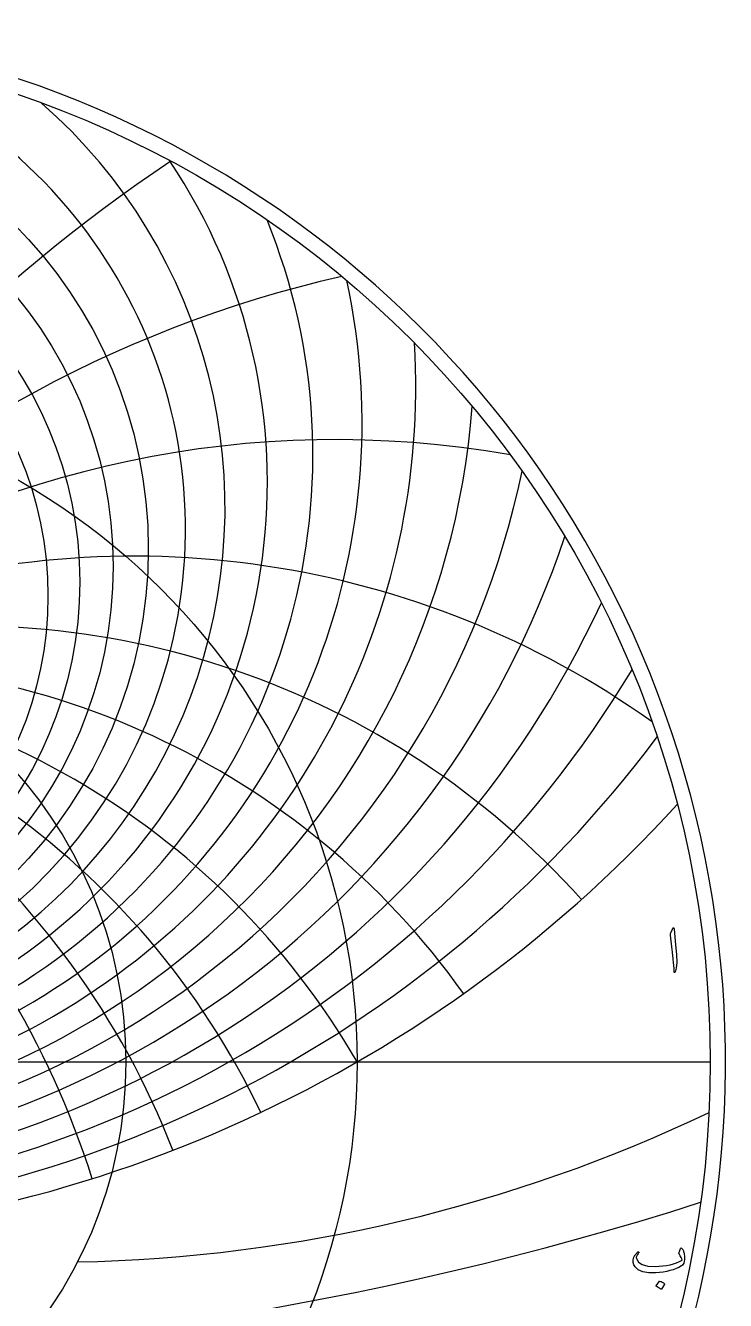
# Model space of a CAD drawing. Header units: millimetres. Extents: x -84 to 84, y -84 to 86.
# Drawn here: x 27.2 to 83.6, y -19.2 to 83.5 of the extents above; entities that cross this region are included whole.
import ezdxf

# ---------------------------------------------------------------- set-up
doc = ezdxf.new("R2010")
doc.units = ezdxf.units.MM
for name, color, linetype in [('CUT_OUTER', 1, 'Continuous'), ('ENGRAVE', 7, 'Continuous'), ('ENGRAVE_FINE', 8, 'Continuous'), ('TEXT', 5, 'Continuous')]:
    doc.layers.add(name, color=color, linetype=linetype)

msp = doc.modelspace()

# ---------------------------------------------------------------- linework, layer by layer
at = {"layer": 'CUT_OUTER'}
msp.add_arc((-0.0002, -0.0002), 83.5724, 151.523247, 87.803747, dxfattribs=at)
at = {"layer": 'ENGRAVE'}
msp.add_lwpolyline([(-82.35, 0), (82.35, 0)], dxfattribs=at)
for centre, radius in [((0, 0), 82.35), ((0, 38.6739), 31.5771), ((0, 0), 53.9054), ((0, 0), 35.2859)]:
    msp.add_circle(centre, radius, dxfattribs=at)
for centre, radius, start, end in [((0, 46.6835), 46.6835, 146.229962, 33.770038), ((0, 61.5212), 68.618, 191.697587, 348.302413), ((0, -31.1223), 62.2446, 30, 150), ((0, -31.1223), 62.2446, 30, 150), ((0, 93.367), 107.8109, 222.338487, 317.661513), ((28.9021, 107.8642), 123.9992, 271.151349, 295.481604)]:
    msp.add_arc(centre, radius, start, end, dxfattribs=at)
at = {"layer": 'ENGRAVE_FINE'}
for centre, radius in [((0, 41.3377), 37.0952), ((0, 39.9301), 34.2644), ((0, 37.5527), 29.0149)]:
    msp.add_circle(centre, radius, dxfattribs=at)
for centre, radius, start, end in [((0, 42.9161), 40.091, 104.436571, 75.563429), ((0, 44.6886), 43.2771, 131.172626, 48.827374), ((107.8109, -31.1223), 124.4893, 123.597602, 171.786789), ((107.8109, -31.1223), 124.4893, 123.597602, 171.786789), ((0, 48.935), 50.3465, 157.921197, 22.078803), ((0, 51.4852), 54.3102, 167.806282, 12.193718), ((74.1803, -31.1223), 96.8355, 102.828506, 168.859628), ((74.1803, -31.1223), 96.8355, 102.828506, 168.859628), ((0, 54.3863), 58.6288, 176.527025, 3.472975), ((0, 57.704), 63.3696, 184.422486, 355.577514), ((52.2295, -31.1223), 81.2546, 80.064286, 165.755974), ((52.2295, -31.1223), 81.2546, 80.064286, 165.755974), ((0, 65.9453), 74.4831, 198.487195, 341.512805), ((-35.937, -31.1223), 71.8739, 17.587954, 125.482575), ((-35.937, -31.1223), 71.8739, 17.587954, 125.482575), ((35.937, -31.1223), 71.8739, 54.517425, 162.412046), ((35.937, -31.1223), 71.8739, 54.517425, 162.412046), ((0, 71.1167), 81.1075, 204.885451, 335.114549), ((-22.6552, -31.1223), 66.2394, 21.252599, 138.119191), ((-22.6552, -31.1223), 66.2394, 21.252599, 138.119191), ((22.6552, -31.1223), 66.2394, 41.880809, 158.747401), ((22.6552, -31.1223), 66.2394, 41.880809, 158.747401), ((-10.9754, -31.1223), 63.2049, 25.342886, 144.580376), ((-10.9754, -31.1223), 63.2049, 25.342886, 144.580376), ((10.9754, -31.1223), 63.2049, 35.419624, 154.657114), ((10.9754, -31.1223), 63.2049, 35.419624, 154.657114), ((0, 77.223), 88.6809, 210.960954, 329.039046), ((0, 84.5201), 97.4616, 216.765345, 323.234655), ((0, 244.4379), 268.4381, 252.309853, 287.690147)]:
    msp.add_arc(centre, radius, start, end, dxfattribs=at)
at = {"layer": 'TEXT'}
for points in [[(79.2952, 10.6934), (79.3448, 10.7895), (79.3848, 10.8233), (79.415, 10.7947), (79.4354, 10.7038), (79.5549, 9.4311), (79.626, 8.6499), (79.6419, 8.0259), (79.6026, 7.559), (79.5082, 7.2492), (79.4909, 7.2239), (79.4757, 7.2103), (79.4624, 7.2083), (79.451, 7.2181), (79.4419, 7.2333), (79.4354, 7.2531), (79.4315, 7.2775), (79.4302, 7.3064), (79.4302, 7.5314), (79.4198, 7.77), (79.3991, 8.0223), (79.3679, 8.2882), (79.3611, 8.3577), (79.3406, 8.5453), (79.3065, 8.8512), (79.2588, 9.2752), (79.1445, 10.2155), (79.1419, 10.2655), (79.1445, 10.3116), (79.1523, 10.3538), (79.1653, 10.3921)], [(80.0597, -15.0168), (80.0947, -15.0606), (80.1266, -15.109), (80.1557, -15.1619), (80.1818, -15.2194), (80.205, -15.2811), (80.2253, -15.3467), (80.2427, -15.4161), (80.2572, -15.4895), (80.276, -15.6369), (80.2805, -15.783), (80.2708, -15.9278), (80.2468, -16.0713), (80.2104, -16.1993), (80.1636, -16.3025), (80.1065, -16.3811), (80.039, -16.435), (79.8247, -16.5483), (79.5974, -16.6493), (79.3571, -16.7379), (79.1039, -16.8142), (78.8377, -16.8775), (78.5584, -16.9272), (78.2662, -16.9632), (77.961, -16.9856), (77.389, -16.9798), (76.9195, -16.8999), (76.5526, -16.746), (76.2883, -16.5181), (76.1799, -16.3398), (76.1299, -16.148), (76.1383, -15.9424), (76.2052, -15.7233), (76.2277, -15.676), (76.2539, -15.6278), (76.2836, -15.5786), (76.3169, -15.5285), (76.3537, -15.4773), (76.3941, -15.4252), (76.4381, -15.3721), (76.4857, -15.3181), (76.5016, -15.3028), (76.5182, -15.2934), (76.5354, -15.2898), (76.5532, -15.2921), (76.5652, -15.2967), (76.5753, -15.3051), (76.5834, -15.3174), (76.5896, -15.3337), (76.5925, -15.3489), (76.5909, -15.3635), (76.5847, -15.3775), (76.574, -15.3908), (76.5295, -15.4437), (76.4896, -15.4986), (76.4542, -15.5554), (76.4234, -15.6142), (76.4023, -15.6704), (76.3909, -15.7246), (76.3893, -15.7768), (76.3974, -15.8272), (76.5597, -16.121), (76.8649, -16.3272), (77.313, -16.4457), (77.9039, -16.4765), (78.2287, -16.464), (78.5383, -16.4369), (78.8326, -16.3952), (79.1117, -16.3389), (79.3758, -16.2679), (79.6253, -16.1824), (79.8602, -16.0822), (80.0805, -15.9674), (80.0591, -15.8603), (80.0104, -15.7415), (79.9344, -15.6109), (79.8312, -15.4687), (79.8279, -15.4551), (79.8286, -15.4298), (79.8331, -15.3928), (79.8416, -15.3441), (79.8438, -15.3392), (79.8455, -15.335), (79.8464, -15.3314), (79.8468, -15.3285), (79.8636, -15.2622), (79.8883, -15.1882), (79.9208, -15.1064), (79.961, -15.0168), (79.9789, -14.9895), (80.0013, -14.9804), (80.0283, -14.9895), (80.0597, -15.0168)], [(78.2467, -17.661), (78.2532, -17.6545), (78.2623, -17.6506), (78.274, -17.6493), (78.2883, -17.6506), (78.3893, -17.6915), (78.4844, -17.7415), (78.5737, -17.8006), (78.6571, -17.8687), (78.6653, -17.8791), (78.6688, -17.8895), (78.6679, -17.8999), (78.6623, -17.9103), (78.4182, -18.3051), (78.4091, -18.3145), (78.3974, -18.3168), (78.3831, -18.3119), (78.3662, -18.2999), (78.3516, -18.2895), (78.3286, -18.2739), (78.2971, -18.2532), (78.2571, -18.2272), (78.2081, -18.196), (78.1493, -18.1597), (78.0808, -18.1181), (78.0026, -18.0713), (77.9922, -18.0636), (77.987, -18.0558), (77.987, -18.048), (77.9922, -18.0402)]]:
    msp.add_lwpolyline(points, close=True, dxfattribs=at)

doc.saveas('drawing.dxf')
